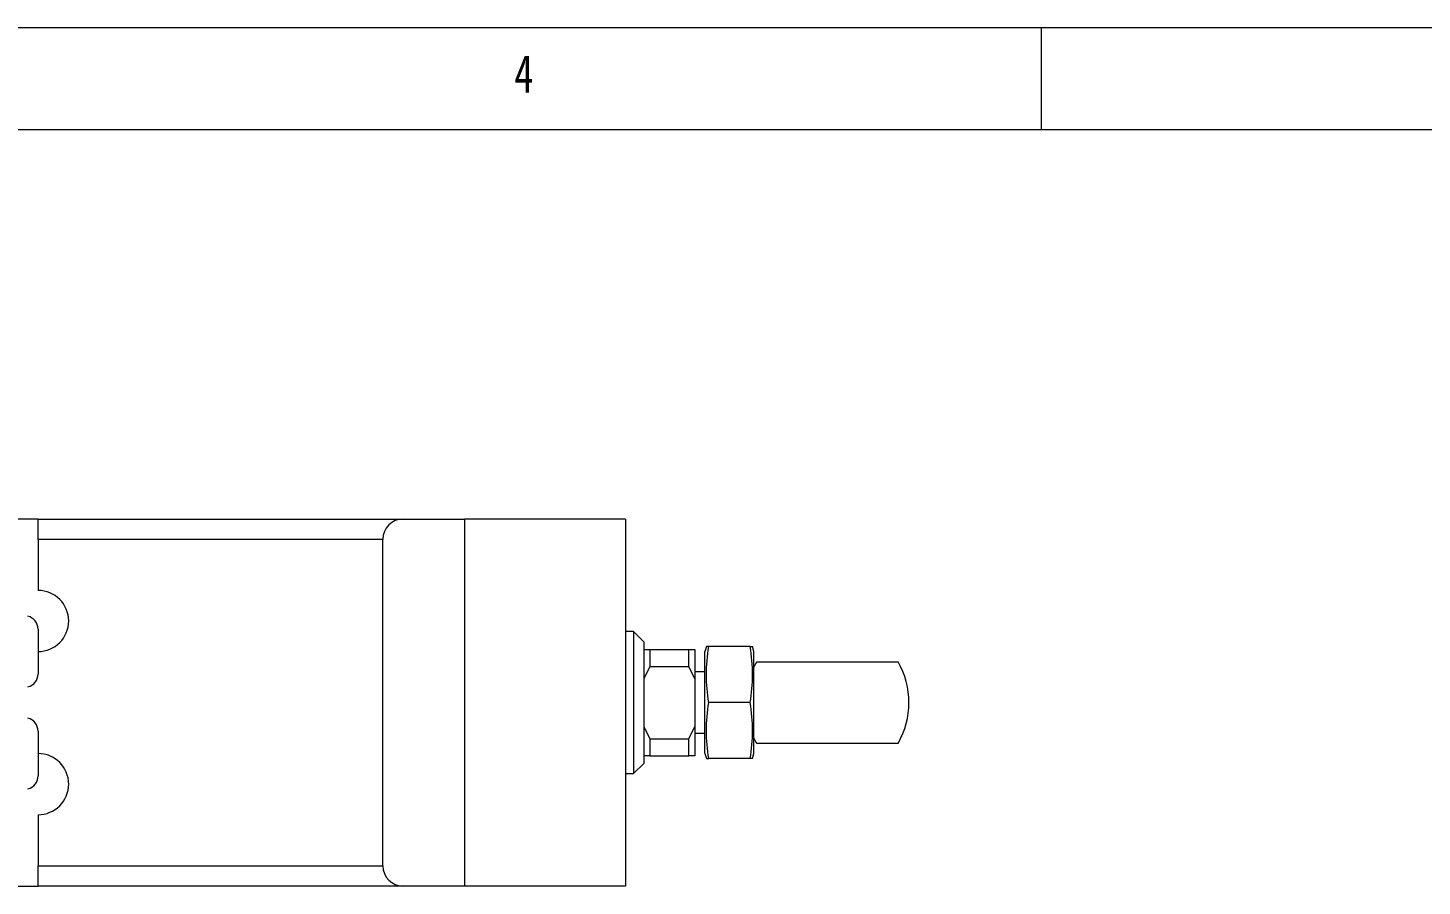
# Model space of a CAD drawing. Header units: millimetres. Extents: x 5 to 415, y 5 to 292.
# Drawn here: x 160.3 to 228.7, y 249.9 to 292 of the extents above; entities that cross this region are included whole.
import ezdxf

# ---------------------------------------------------------------- set-up
doc = ezdxf.new("R2010")
doc.units = ezdxf.units.MM
doc.styles.add('SLDTEXTSTYLE3', font='TXT', dxfattribs={"width": 0.75})

msp = doc.modelspace()

# ---------------------------------------------------------------- linework, layer by layer
at = {"color": 7, "linetype": 'Continuous', "lineweight": 18}
for p, q in [((415, 292), (5, 292)), ((210, 292), (210, 287)), ((410.25, 287), (10, 287)), ((160.819, 267.917), (117.619, 267.917)), ((160.819, 266.917), (160.819, 267.917)), ((160.819, 267.917), (178.719, 267.917)), ((178.719, 267.917), (181.719, 267.917)), ((189.619, 267.917), (181.719, 267.917)), ((181.719, 267.917), (181.719, 249.917)), ((189.619, 267.917), (189.619, 249.917)), ((177.719, 266.917), (160.819, 266.917)), ((160.819, 266.917), (160.819, 264.417)), ((177.719, 250.917), (177.719, 266.917)), ((160.819, 262.517), (160.819, 260.317)), ((190.019, 262.397), (189.619, 262.397)), ((190.519, 261.897), (190.019, 262.397)), ((190.019, 262.397), (190.019, 255.437)), ((190.519, 261.897), (190.519, 255.937)), ((190.519, 261.511), (190.82, 261.511)), ((190.82, 261.511), (190.82, 260.689)), ((190.82, 261.511), (192.719, 261.511)), ((192.719, 260.689), (192.719, 261.511)), ((192.719, 261.511), (193.019, 261.511)), ((193.019, 261.511), (193.019, 260.078)), ((193.586, 261.667), (193.519, 261.417)), ((193.519, 256.417), (193.519, 261.417)), ((195.738, 261.667), (193.7, 261.667)), ((195.919, 261.417), (195.852, 261.667)), ((195.919, 256.417), (195.919, 261.417)), ((190.82, 260.689), (190.519, 260.076)), ((190.82, 260.689), (192.719, 260.689)), ((193.019, 260.078), (192.719, 260.689)), ((196.055, 260.917), (202.983, 260.917)), ((193.519, 260.417), (193.019, 260.417)), ((193.019, 260.078), (193.019, 257.743)), ((195.738, 258.917), (193.7, 258.917)), ((190.519, 257.743), (190.819, 257.132)), ((192.719, 257.132), (193.019, 257.743)), ((193.019, 257.743), (193.019, 256.311)), ((160.819, 257.517), (160.819, 255.317)), ((190.819, 257.132), (192.719, 257.132)), ((190.819, 257.132), (190.819, 256.311)), ((192.719, 256.311), (192.719, 257.132)), ((193.019, 257.417), (193.519, 257.417)), ((193.519, 256.417), (193.586, 256.167)), ((195.852, 256.167), (195.919, 256.417)), ((202.983, 256.917), (196.055, 256.917)), ((190.019, 255.437), (190.519, 255.937)), ((190.819, 256.311), (190.519, 256.311)), ((190.819, 256.311), (192.719, 256.311)), ((193.019, 256.311), (192.719, 256.311)), ((195.738, 256.167), (193.7, 256.167)), ((189.619, 255.437), (190.019, 255.437)), ((160.819, 253.417), (160.819, 250.917)), ((160.819, 250.917), (177.719, 250.917)), ((160.819, 249.917), (160.819, 250.917)), ((117.619, 249.917), (160.819, 249.917)), ((178.719, 249.917), (160.819, 249.917)), ((181.719, 249.917), (178.719, 249.917)), ((189.619, 249.917), (181.719, 249.917))]:
    msp.add_line(p, q, dxfattribs=at)
for centre, radius, start, end in [((178.719, 266.917), 1, 90, 180), ((160.819, 262.917), 1.5, 270, 90), ((160.169, 262.517), 0.65, 0, 76.65764), ((199.519, 258.917), 4, 150, 154.15807), ((199.519, 258.917), 4, 330, 30), ((160.169, 260.317), 0.65, 283.34236, 0), ((160.169, 257.517), 0.65, 0, 76.65764), ((199.519, 258.917), 4, 205.84193, 210), ((160.819, 254.917), 1.5, 270, 90), ((160.169, 255.317), 0.65, 283.34236, 0), ((178.719, 250.917), 1, 180, 270)]:
    msp.add_arc(centre, radius, start, end, dxfattribs=at)
for points, knots in [([(193.7, 261.667), (193.638, 261.667), (193.566, 261.667), (193.594, 261.667), (193.598, 261.667)], [0, 0, 0, 0, 0.866865, 1, 1, 1, 1]), ([(193.7, 258.917), (193.644, 259.371), (193.529, 260.287), (193.643, 261.204), (193.7, 261.667)], [0, 0, 0, 0, 0.495216, 1, 1, 1, 1]), ([(195.738, 258.917), (195.795, 259.371), (195.909, 260.287), (195.796, 261.204), (195.738, 261.667)], [0, 0, 0, 0, 0.495216, 1, 1, 1, 1]), ([(195.738, 261.667), (195.801, 261.667), (195.873, 261.667), (195.844, 261.667), (195.841, 261.667)], [0, 0, 0, 0, 0.866865, 1, 1, 1, 1]), ([(193.7, 256.167), (193.644, 256.621), (193.529, 257.537), (193.643, 258.454), (193.7, 258.917)], [0, 0, 0, 0, 0.495216, 1, 1, 1, 1]), ([(195.738, 256.167), (195.795, 256.621), (195.909, 257.537), (195.796, 258.454), (195.738, 258.917)], [0, 0, 0, 0, 0.495216, 1, 1, 1, 1]), ([(193.597, 256.167), (193.594, 256.167), (193.565, 256.167), (193.637, 256.167), (193.7, 256.167)], [0, 0, 0, 0, 0.119905, 1, 1, 1, 1]), ([(195.842, 256.167), (195.845, 256.167), (195.874, 256.167), (195.802, 256.167), (195.738, 256.167)], [0, 0, 0, 0, 0.119905, 1, 1, 1, 1])]:
    msp.add_open_spline(points, degree=3, knots=knots, dxfattribs=at)

# ---------------------------------------------------------------- texts
at = {"color": 7, "linetype": 'Continuous', "lineweight": 0, "insert": (184.167, 290.668), "char_height": 1.852, "attachment_point": 1, "style": 'SLDTEXTSTYLE3'}
msp.add_mtext('4', dxfattribs=at)

doc.saveas('drawing.dxf')
